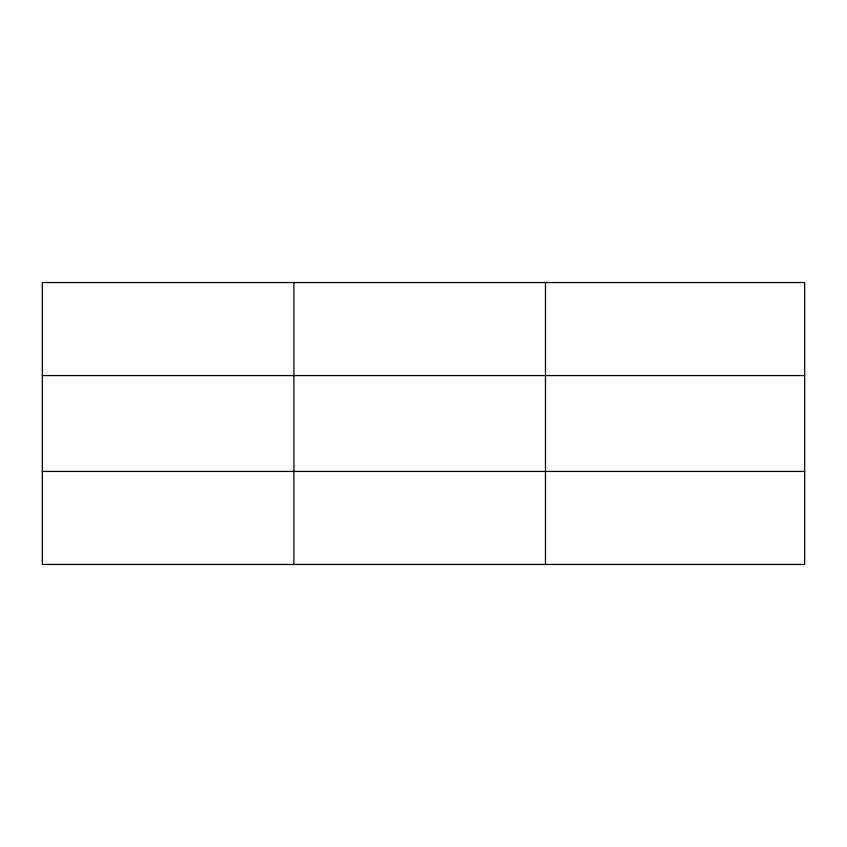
<?xml version="1.0" encoding="UTF-8"?>
<svg xmlns="http://www.w3.org/2000/svg" width="847" height="847" viewBox="0 0 847 847"><rect width="100%" height="100%" fill="white"/><g stroke="black" fill="none" stroke-linecap="round" stroke-linejoin="round"><path stroke-width="1.27" d="M293.909 564.451L293.909 282.549M545.468 564.451L545.468 282.549M804.65 375.57L804.65 282.549L42.35 282.549L42.35 564.451L804.65 564.451L804.65 375.57L42.35 375.57M42.35 471.43L804.65 471.43"/></g></svg>
